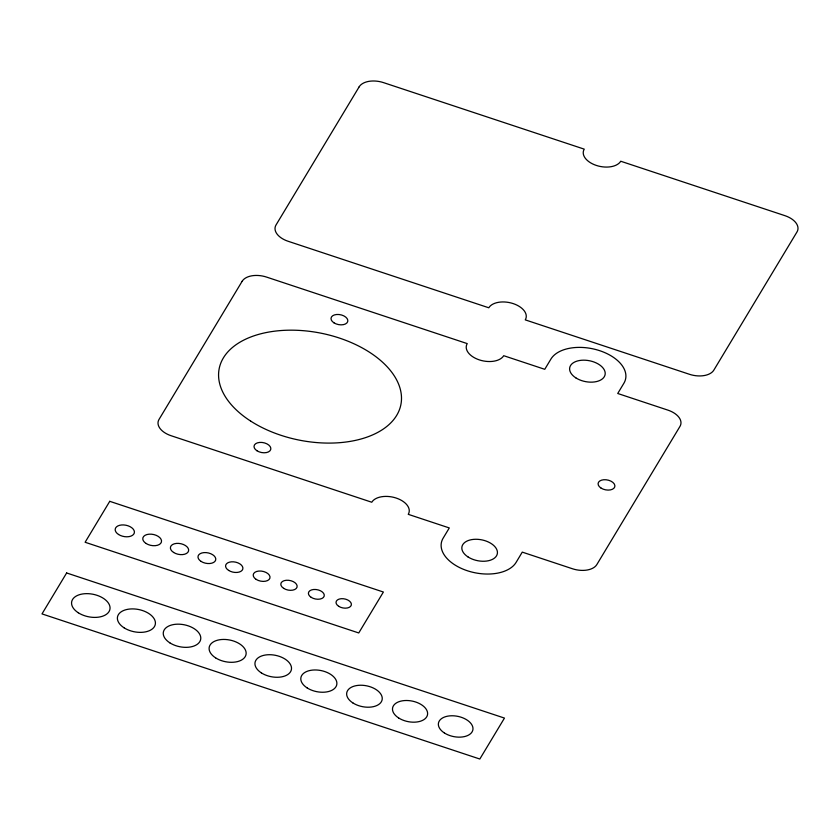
<?xml version="1.0" encoding="UTF-8"?>
<svg xmlns="http://www.w3.org/2000/svg" width="840" height="840" viewBox="0 0 840 840"><rect width="100%" height="100%" fill="white"/><g stroke="black" fill="none" stroke-linecap="round" stroke-linejoin="round"><path stroke-width="1.26" d="M66.633 572.964L42 613.904L479.829 759.024L504.462 718.085L66.633 572.964M109.746 501.322L85.113 542.262L358.754 632.961L383.387 592.022L109.746 501.322M242.151 281.274L159.012 419.444A19.498 11.487 11.2 0 0 171.097 435.719L371.774 502.236A19.498 11.487 11.2 0 1 396.165 498.046A19.498 11.487 11.2 0 1 408.251 514.332L449.295 527.94L443.142 538.167A38.987 22.974 11.2 0 0 467.313 570.738A38.987 22.974 11.2 0 0 516.117 562.359L522.27 552.122L572.439 568.754A19.498 11.487 11.2 0 0 596.841 564.564L679.98 426.394A19.498 11.487 11.2 0 0 667.895 410.12L617.726 393.488L623.889 383.25A38.987 22.974 11.2 0 0 599.718 350.69A38.987 22.974 11.2 0 0 550.914 359.069L544.761 369.306L503.717 355.698A19.498 11.487 11.2 0 1 479.315 359.887A19.498 11.487 11.2 0 1 467.229 343.602L266.553 277.084A19.498 11.487 11.2 0 0 242.151 281.274M359.173 86.814L276.024 224.984A19.498 11.487 11.2 0 0 288.11 241.269L488.786 307.776A19.498 11.487 11.2 0 1 513.188 303.597A19.498 11.487 11.2 0 1 525.263 319.872L689.451 374.294A19.498 11.487 11.2 0 0 713.853 370.104L796.992 231.945A19.498 11.487 11.2 0 0 784.907 215.66L620.728 161.238A19.498 11.487 11.2 0 1 596.327 165.428A19.498 11.487 11.2 0 1 584.241 149.142L383.565 82.635A19.498 11.487 11.2 0 0 359.173 86.814M250.677 421.092A92.61 54.558 11.2 0 0 399.977 408.145A92.61 54.558 11.2 0 0 279.468 330.666A92.61 54.558 11.2 0 0 250.677 421.092M256.956 450.755A8.526 5.03 11.2 0 0 270.711 449.568A8.526 5.03 11.2 0 0 259.613 442.428A8.526 5.03 11.2 0 0 256.956 450.755M333.942 322.822A8.526 5.03 11.2 0 0 347.697 321.636A8.526 5.03 11.2 0 0 336.599 314.496A8.526 5.03 11.2 0 0 333.942 322.822M601.02 488.072A8.526 5.03 11.2 0 0 614.764 486.885A8.526 5.03 11.2 0 0 603.666 479.745A8.526 5.03 11.2 0 0 601.02 488.072M338.709 606.323A7.801 4.599 11.2 0 0 351.278 605.231A7.801 4.599 11.2 0 0 341.135 598.71A7.801 4.599 11.2 0 0 338.709 606.323M311.189 597.345A8.043 4.736 11.2 0 0 324.156 596.222A8.043 4.736 11.2 0 0 313.688 589.491A8.043 4.736 11.2 0 0 311.189 597.345M283.668 588.357A8.284 4.883 11.2 0 0 297.024 587.202A8.284 4.883 11.2 0 0 286.241 580.272A8.284 4.883 11.2 0 0 283.668 588.357M256.147 579.38A8.526 5.03 11.2 0 0 269.892 578.193A8.526 5.03 11.2 0 0 258.793 571.053A8.526 5.03 11.2 0 0 256.147 579.38M228.627 570.402A8.778 5.166 11.2 0 0 242.771 569.174A8.778 5.166 11.2 0 0 231.357 561.834A8.778 5.166 11.2 0 0 228.627 570.402M201.107 561.425A9.02 5.313 11.2 0 0 215.639 560.165A9.02 5.313 11.2 0 0 203.91 552.615A9.02 5.313 11.2 0 0 201.107 561.425M173.586 552.447A9.261 5.46 11.2 0 0 188.517 551.145A9.261 5.46 11.2 0 0 176.463 543.407A9.261 5.46 11.2 0 0 173.586 552.447M146.066 543.47A9.503 5.597 11.2 0 0 161.385 542.136A9.503 5.597 11.2 0 0 149.016 534.188A9.503 5.597 11.2 0 0 146.066 543.47M118.545 534.481A9.744 5.744 11.2 0 0 134.264 533.127A9.744 5.744 11.2 0 0 121.569 524.969A9.744 5.744 11.2 0 0 118.545 534.481M78.309 612.78A19.498 11.487 11.2 0 0 109.736 610.05A19.498 11.487 11.2 0 0 84.367 593.744A19.498 11.487 11.2 0 0 78.309 612.78M124.068 627.805A19.257 11.34 11.2 0 0 155.106 625.118A19.257 11.34 11.2 0 0 130.053 609A19.257 11.34 11.2 0 0 124.068 627.805M169.827 642.831A19.005 11.204 11.2 0 0 200.477 640.175A19.005 11.204 11.2 0 0 175.739 624.267A19.005 11.204 11.2 0 0 169.827 642.831M215.597 657.856A18.764 11.056 11.2 0 0 245.847 655.231A18.764 11.056 11.2 0 0 221.424 639.534A18.764 11.056 11.2 0 0 215.597 657.856M261.356 672.882A18.522 10.91 11.2 0 0 291.218 670.288A18.522 10.91 11.2 0 0 267.12 654.801A18.522 10.91 11.2 0 0 261.356 672.882M307.125 687.908A18.28 10.773 11.2 0 0 336.588 685.356A18.28 10.773 11.2 0 0 312.806 670.058A18.28 10.773 11.2 0 0 307.125 687.908M352.884 702.933A18.029 10.626 11.2 0 0 381.959 700.413A18.029 10.626 11.2 0 0 358.491 685.325A18.029 10.626 11.2 0 0 352.884 702.933M398.643 717.958A17.787 10.479 11.2 0 0 427.329 715.47A17.787 10.479 11.2 0 0 404.177 700.591A17.787 10.479 11.2 0 0 398.643 717.958M444.413 732.984A17.546 10.342 11.2 0 0 472.7 730.538A17.546 10.342 11.2 0 0 449.862 715.859A17.546 10.342 11.2 0 0 444.413 732.984M468.069 556.973A18.029 10.626 11.2 0 0 497.144 554.452A18.029 10.626 11.2 0 0 473.676 539.364A18.029 10.626 11.2 0 0 468.069 556.973M575.841 377.874A18.029 10.626 11.2 0 0 604.916 375.354A18.029 10.626 11.2 0 0 581.448 360.266A18.029 10.626 11.2 0 0 575.841 377.874"/></g></svg>
